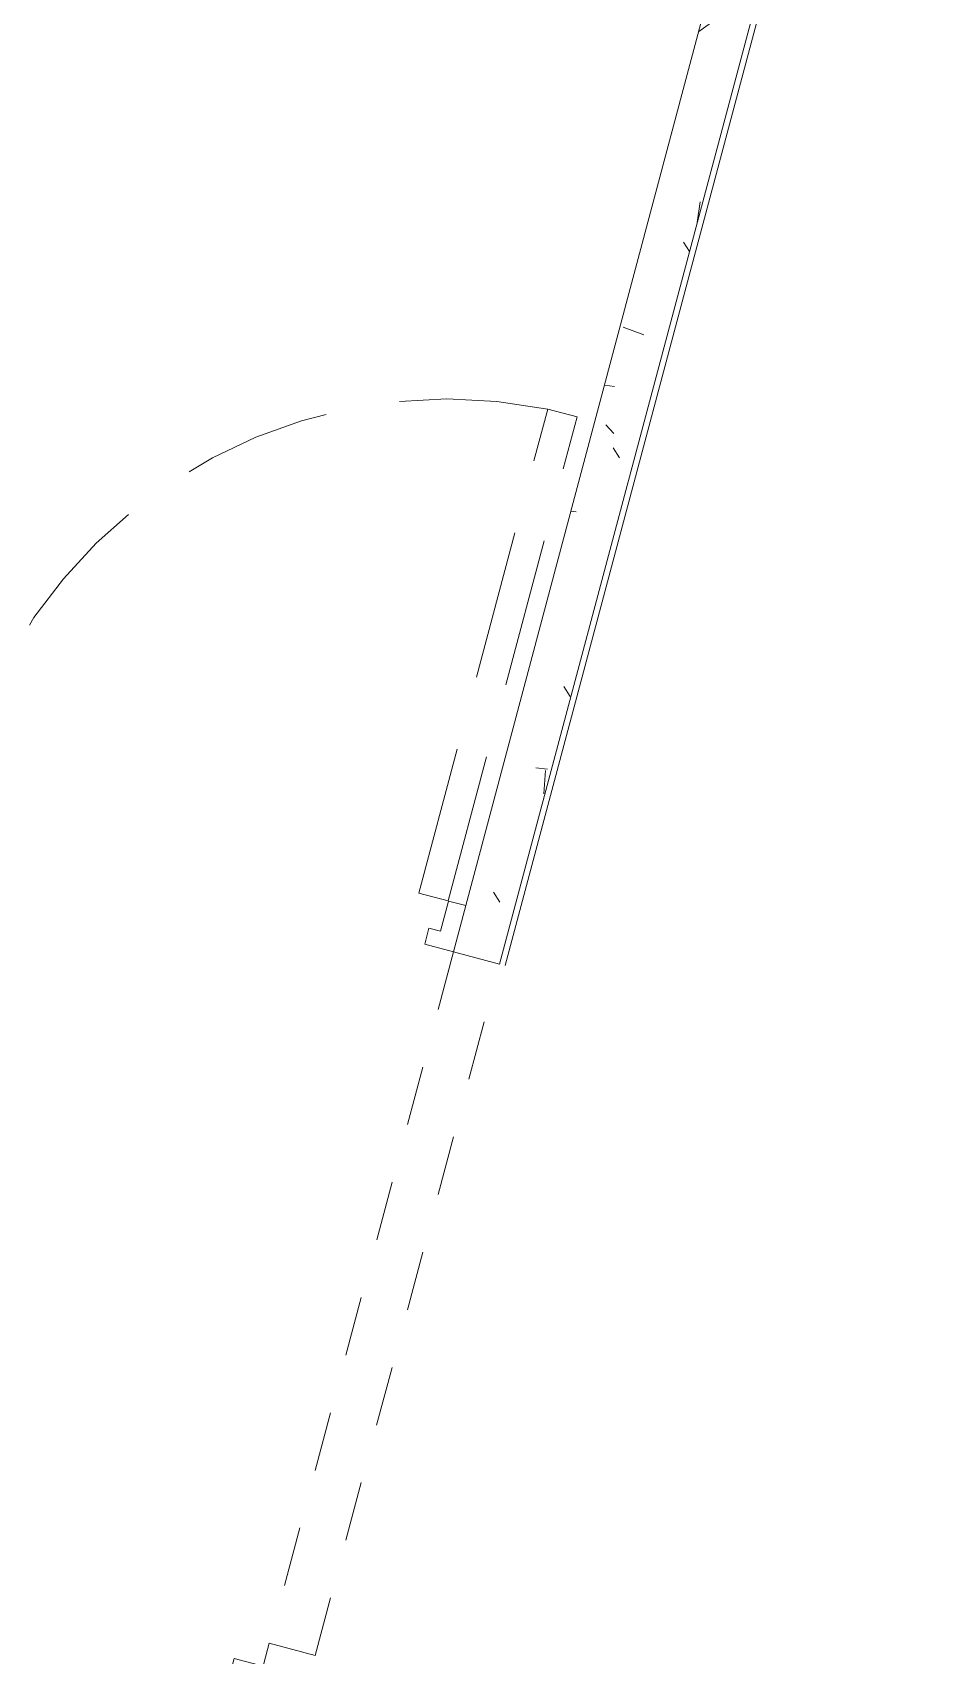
# Model space of a CAD drawing. Header units: metres. Extents: x 689715 to 690980, y 1005284 to 1006835.
# Drawn here: x 690896.334 to 690897.864, y 1005606.133 to 1005608.854 of the extents above; entities that cross this region are included whole.
import ezdxf

# ---------------------------------------------------------------- set-up
doc = ezdxf.new("R2010")
doc.units = ezdxf.units.M
for name, pattern in [('HIDDEN', [0.375, 0.25, -0.125]), ('Overhead', [0.00396875, 0.00238125, -0.0015875]), ('PHANTOM', [2.5, 1.25, -0.25, 0.25, -0.25, 0.25, -0.25])]:
    doc.linetypes.add(name, pattern=pattern)
doc.layers.add('0_NUMERO DE LOTE FASE V', color=3, linetype='Continuous')
for name, color, linetype, lineweight in [('Líneas ocultas', 7, 'HIDDEN', 13), ('Medium Lines', 10, 'Continuous', 18), ('Muros', 7, 'Continuous', 13), ('Overhead', 7, 'Overhead', 13), ('Patrón de corte', 7, 'Continuous', 13), ('Puertas', 7, 'Continuous', 13)]:
    doc.layers.add(name, color=color, linetype=linetype, lineweight=lineweight)

# ---------------------------------------------------------------- blocks, each defined once
blk = doc.blocks.new('M_Opening-Door - 1_20 x 2_21 m-892349-PLANO CLAVE _8 CASAS EN HILERA_ - Dependent 1')
at = {"layer": 'Medium Lines', "color": 53}
for p, q in [((-0.6081886567164145, 0.04000000000000224), (-0.6081886567164145, -0.03999999999999618)), ((0.591811343283585, -0.03999999999999618), (0.591811343283585, 0.04000000000000224))]:
    blk.add_line(p, q, dxfattribs=at)
at = {"layer": 'Overhead', "color": 253}
for p, q in [((0.591811343283585, 0.04000000000000224), (-0.6081886567164145, 0.04000000000000224)), ((-0.6081886567164145, -0.03999999999999618), (0.591811343283585, -0.03999999999999618))]:
    blk.add_line(p, q, dxfattribs=at)
blk = doc.blocks.new('PV_PUERTA SENCILLA - _90 x 2_17-1542279-PLANO CLAVE _8 CASAS EN HILERA_ - Dependent 1')
at = {"layer": 'Líneas ocultas', "color": 253}
for p, q in [((0.3683286352964649, 0.03999999999999443), (0.3683286352964649, 0.8799999999999943)), ((0.4193286352964649, 0.8799999999999943), (0.3683286352964649, 0.8799999999999943)), ((0.4193286352964649, 0.03999999999999443), (0.4193286352964649, 0.8799999999999943)), ((0.4193286352964649, 0.03999999999999443), (0.3683286352964649, 0.03999999999999443))]:
    blk.add_line(p, q, dxfattribs=at)
blk.add_arc((0.4193286352964647, 0.03999999999997304), 0.841546790142994, 93.47440736753113, 183.4744073675307, dxfattribs=at)
at = {"layer": 'Puertas', "color": 253}
for p, q in [((-0.4500000000000027, -0.05000000000000356), (-0.450000000000003, 0.04999999999999645)), ((-0.4450000000000029, 0.04999999999999647), (-0.450000000000003, 0.04999999999999645)), ((-0.4450000000000029, 0.04999999999999647), (-0.4450000000000027, -0.05000000000000354)), ((-0.4500000000000027, -0.05000000000000356), (-0.4450000000000027, -0.05000000000000354))]:
    blk.add_line(p, q, dxfattribs=at)
at = {"layer": 'Puertas', "color": 9, "lineweight": 9}
for p, q in [((-0.4200000000000045, 0.03999999999999649), (-0.4450000000000046, 0.03999999999999646)), ((-0.4200000000000044, -0.01225000000000943), (-0.4200000000000045, 0.03999999999999649)), ((0.4499484307344891, 0.03999999999999823), (0.4200000000000014, 0.03999999999999804)), ((0.4200000000000014, 0.03999999999999804), (0.4200000000000016, -0.01225000000000783)), ((-0.4000000000000044, -0.01225000000000941), (-0.4200000000000044, -0.01225000000000943)), ((-0.4000000000000044, -0.04000000000000346), (-0.4000000000000044, -0.01225000000000941)), ((0.4200000000000016, -0.01225000000000783), (0.4000000000000016, -0.0122500000000079)), ((0.4000000000000016, -0.0122500000000079), (0.4000000000000013, -0.04000000000000183)), ((-0.4450000000000042, -0.04000000000000354), (-0.4000000000000044, -0.04000000000000346)), ((0.4000000000000013, -0.04000000000000183), (0.4499484307344889, -0.04000000000000187))]:
    blk.add_line(p, q, dxfattribs=at)
blk = doc.blocks.new('PV_PUERTA SENCILLA - _90 x 2_17-1542280-PLANO CLAVE _8 CASAS EN HILERA_ - Dependent 1')
at = {"layer": 'Líneas ocultas', "color": 253}
for p, q in [((0.3683286352964649, -0.03999999999999443), (0.3683286352964649, -0.8799999999999943)), ((0.4193286352964649, -0.03999999999999443), (0.3683286352964649, -0.03999999999999443)), ((0.4193286352964649, -0.03999999999999443), (0.4193286352964649, -0.8799999999999943)), ((0.4193286352964649, -0.8799999999999943), (0.3683286352964649, -0.8799999999999943))]:
    blk.add_line(p, q, dxfattribs=at)
blk.add_arc((0.4193286352964647, -0.03999999999997304), 0.841546790142994, 176.525592632469, 266.5255926324685, dxfattribs=at)
at = {"layer": 'Puertas', "color": 253}
for p, q in [((-0.450000000000003, -0.04999999999999645), (-0.4500000000000027, 0.05000000000000356)), ((-0.4450000000000027, 0.05000000000000354), (-0.4500000000000027, 0.05000000000000356)), ((-0.4450000000000027, 0.05000000000000354), (-0.4450000000000029, -0.04999999999999647)), ((-0.450000000000003, -0.04999999999999645), (-0.4450000000000029, -0.04999999999999647))]:
    blk.add_line(p, q, dxfattribs=at)
at = {"layer": 'Puertas', "color": 9, "lineweight": 9}
for p, q in [((-0.4450000000000042, 0.04000000000000354), (-0.4000000000000044, 0.04000000000000346)), ((-0.4000000000000044, 0.04000000000000346), (-0.4000000000000044, 0.01225000000000941)), ((0.4000000000000013, 0.04000000000000183), (0.4499999999999998, 0.04000000000000187)), ((0.4000000000000016, 0.0122500000000079), (0.4000000000000013, 0.04000000000000183)), ((-0.4000000000000044, 0.01225000000000941), (-0.4200000000000044, 0.01225000000000943)), ((-0.4200000000000044, 0.01225000000000943), (-0.4200000000000045, -0.03999999999999649)), ((0.4200000000000016, 0.01225000000000783), (0.4000000000000016, 0.0122500000000079)), ((0.4200000000000014, -0.03999999999999804), (0.4200000000000016, 0.01225000000000783)), ((-0.4200000000000045, -0.03999999999999649), (-0.4450000000000039, -0.03999999999999646)), ((0.45, -0.03999999999999823), (0.4200000000000014, -0.03999999999999804))]:
    blk.add_line(p, q, dxfattribs=at)
blk = doc.blocks.new('A TRANSFORMADA A B')
at = {"layer": 'Patrón de corte'}
h = blk.add_hatch(dxfattribs=at)
h.set_pattern_fill('HORMIGÓN', color=254, angle=90.00000000000001, style=0, pattern_type=2)
h.set_pattern_definition([(139.9999999999999, (365.6615329035558, -75.88183759397361), (0.03836033982117157, 0.4377584771638403), [0.04599999999999998, -0.5029999999999997]), (84.99999999999997, (365.6615329035558, -75.88183759397361), (-0.4580987315439035, -0.08439521406967809), [0.03700000000000001, -0.4020000000000002]), (190.451, (365.6645329040475, -75.84583759406814), (-0.4199401312074268, 0.3526758939897786), [0.039, -0.4270000000000001]), (136.1839999999999, (365.5395329040475, -75.8818375938572), (0.1004214988211118, 0.6506308650644554), [0.06899999999999998, -0.7539999999999998]), (186.6359999999999, (365.547532903729, -75.82783759379527), (-0.5938707988951819, 0.5701916118460522), [0.05799999999999998, -0.6409999999999996]), (81.18399999999994, (365.5395329040475, -75.8818375938572), (-0.5936975411065768, 0.5697220635397624), [0.05500000000000001, -0.6039999999999999]), (110.9999999999999, (365.5705329037737, -75.82083759387024), (0.245780230253577, 0.3642747293136032), [0.04599999999999999, -0.5029999999999999]), (55.99999999999997, (365.5705329037737, -75.82083759387024), (-0.4415777901075865, 0.1482769546615401), [0.03699999999999998, -0.4019999999999998]), (161.4509999999999, (365.5905329035595, -75.79083759407513), (-0.1963072483374971, 0.5120483026533341), [0.03899999999999999, -0.427]), (127.5, (365.6615329035558, -75.88183759397361), (-0.2022933454275577, 0.007375797972208872), [0.02, -0.3770000000000001, 0.02, -0.388, -0.404]), (127.5, (365.6615329035558, -75.88183759397361), (-0.2022933454275577, 0.007375797972208872), [-0.806, 0.02, -0.3840000000000001]), (97.49999999999994, (365.6615329035558, -75.88183759397361), (-0.2399435114399267, 0.1600503399492727), [0.02, -0.213, 0.02, -0.368, -0.154]), (97.49999999999994, (365.6615329035558, -75.88183759397361), (-0.2399435114399267, 0.1600503399492727), [-0.621, 0.02, -0.134]), (57.49999999999999, (365.6615329037886, -76.01783759397222), (0.01404568388630387, 0.3254162238797662), [0.01999999999999999, -0.1319999999999999, 0.01999999999999999, -0.455, -0.6309999999999997]), (57.49999999999999, (365.6615329037886, -76.01783759397222), (0.01404568388630387, 0.3254162238797662), [-0.6279999999999997, 0.01999999999999999, -0.6109999999999997]), (47.49999999999996, (365.6615329037886, -76.07883759384276), (-0.06081860510782452, 0.3554815006055007), [0.02, -0.178, 0.02, -0.2960000000000001, -0.4480000000000001]), (47.49999999999996, (365.6615329037886, -76.07883759384276), (-0.06081860510782452, 0.3554815006055007), [-0.5140000000000001, 0.02, -0.4280000000000001])])
h.paths.add_polyline_path([(285.4989854069427, -64.23999999236548), (285.4989854074083, -64.15999999223277), (282.6338196631987, -64.15999999223277), (282.6338196631987, -64.23999999230728), (283.6176494921092, -64.23999999230728)], flags=0)
h.paths.add_polyline_path([(281.4338196632452, -64.15999999223277), (277.9638196628075, -64.15999999252381), (277.9638196632732, -64.23999999236548), (281.4338196634781, -64.23999999213265)], flags=0)
at = {"layer": 'Muros', "color": 253}
for p, q in [((281.4338196632452, -64.15999999223277), (277.9638196628075, -64.15999999252381)), ((285.4989854074083, -64.15999999223277), (282.6338196631987, -64.15999999223277)), ((282.6338196631987, -64.23999999230728), (285.4989854069427, -64.23999999236548)), ((285.4939854070544, -64.24999982467853), (282.6338196631987, -64.24999982467853))]:
    blk.add_line(p, q, dxfattribs=at)
at = {"color": 254, "lineweight": 13, "rotation": 270}
for name, p in [('PV_PUERTA SENCILLA - _90 x 2_17-1542280-PLANO CLAVE _8 CASAS EN HILERA_ - Dependent 1', (281.3538196631707, -63.70999999227934)), ('PV_PUERTA SENCILLA - _90 x 2_17-1542279-PLANO CLAVE _8 CASAS EN HILERA_ - Dependent 1', (282.6738196632359, -63.71005156141473))]:
    blk.add_blockref(name, p, dxfattribs=at)
at = {"color": 254, "lineweight": 13}
blk.add_blockref('M_Opening-Door - 1_20 x 2_21 m-892349-PLANO CLAVE _8 CASAS EN HILERA_ - Dependent 1', (282.0420083203353, -64.19999999221181), dxfattribs=at)
blk = doc.blocks.new('CASTILLA 7 NUEVA')
at = {"rotation": 269.9999998879757}
blk.add_blockref('A TRANSFORMADA A B', (330.5665340038831, 260.2961971417535), dxfattribs=at)

msp = doc.modelspace()

# ---------------------------------------------------------------- block references
at = {"layer": '0_NUMERO DE LOTE FASE V', "linetype": 'PHANTOM', "rotation": 165.0660436350674}
msp.add_blockref('CASTILLA 7 NUEVA', (691148.6920277637, 1005517.075476691), dxfattribs=at)

doc.saveas('drawing.dxf')
